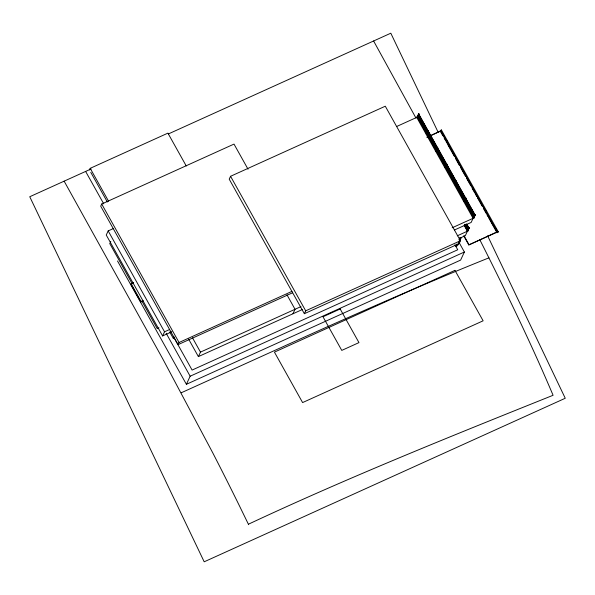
<?xml version="1.0" encoding="UTF-8"?>
<svg xmlns="http://www.w3.org/2000/svg" width="595" height="595" viewBox="0 0 595 595"><rect width="100%" height="100%" fill="white"/><g stroke="black" fill="none" stroke-linecap="round" stroke-linejoin="round"><path stroke-width="0.89" d="M89.451 169.947L90.202 168.333L167.916 133.131L186.265 165.99M248.033 169.196L234.006 144.094L101.708 204.018L100.704 206.167L178.046 344.654L292.651 292.747M113.229 228.621L108.178 230.905L106.252 235.032L162.606 335.937L171.858 331.742M109.659 243.95L110.789 241.525M143.298 300.802L140.77 301.948L130.907 284.291L133.689 282.61M140.77 301.948L142.703 300.646M230.555 176.291L229.216 179.169L304.35 313.699L459.087 243.615L460.433 240.737L385.292 106.208L230.555 176.291L305.696 310.828L304.35 313.699M162.606 335.937L164.532 331.802L169.582 329.518M169.716 331.965L173.316 338.406L174.045 336.829M178.046 344.654L179.05 342.504L291.974 291.357M188.615 339.105L198.388 356.606L200.478 352.114L300.958 306.603M117.513 260.982L186.391 384.303L190.155 376.219L464.383 252.012L458.946 242.277M292.948 313.773L295.038 309.281L286.924 294.756M416.872 117.074L418.806 113.645L417.534 117.304L416.872 117.074L417.831 116.672L473.947 217.153L473.516 217.346L417.4 116.865M418.806 113.645L417.534 117.304M417.102 117.498L419.044 114.069M426.265 133.89L426.987 133.072L426.265 133.89L426.496 134.314L427.225 133.488L426.496 134.314M428.199 130.469L427.879 131.346L428.437 130.885M488.852 218.179L496.966 232.712L497.918 232.281L498.201 231.671L441.378 129.933L440.144 130.974L442.851 135.816M427.463 137.244L440.977 130.84L497.167 232.095L483.638 207.878M441.096 130.543L441.378 129.933M435.659 150.706L436.38 149.888L436.321 150.937L435.659 150.706L436.611 150.304L436.321 150.937M437.593 147.285L437.273 148.162L437.831 147.701M435.89 151.13L436.187 150.498M445.045 167.522L445.774 166.704L445.714 167.753L445.045 167.522L446.005 167.121L445.714 167.753M446.986 164.101L446.666 164.986L447.217 164.517M445.283 167.946L445.573 167.314M454.439 184.338L455.16 183.52L455.108 184.569L454.439 184.338L455.398 183.937L455.108 184.569M456.38 180.917L456.06 181.802L456.61 181.334M454.677 184.762L454.967 184.13M463.832 201.155L464.554 200.337L464.494 201.385L463.832 201.155L464.792 200.753L464.494 201.385M465.766 197.733L465.446 198.618L466.004 198.15M464.07 201.579L464.36 200.954M457.005 243.935L455.859 246.397L457.577 245.616L461.4 237.42M458.916 239.837L460.061 237.383M467.112 231.083L469.046 227.654L467.774 231.306L467.112 231.083L469.046 227.654M396.672 126.49L416.731 117.401L473.085 218.305L471.158 222.433L454.446 230.005M473.226 217.978L475.16 214.55L473.888 218.201L473.226 217.978L475.16 214.55M464.249 225.564L467.402 231.217L465.305 235.702L459.392 238.387M467.35 231.507L469.284 228.078M473.456 218.395L475.398 214.966M464.383 252.012L460.619 260.097L186.391 384.303M463.84 236.066L468.793 244.947L497.331 231.738M496.966 232.712L497.256 232.102L440.434 130.364M248.963 523.957C348.685 477.294 450.921 436.239 553.082 395.281C530.688 342.378 505.542 290.702 479.659 239.435M91.057 168.965L29.75 196.737L204.197 561.799L565.25 398.263L487.632 235.828M168.4 133.935L390.803 33.201L438.017 132.001M426.794 137.267L440.977 130.84M130.907 284.291L133.436 283.146M158.947 327.852L157.266 328.618L141.907 301.13M173.316 338.406L174.342 337.938M474.951 214.996L474.52 215.189L418.404 114.716L418.835 114.515L474.966 215.159M452.193 227.766L473.085 218.305M457.265 235.806L467.402 231.217M198.388 356.606L302.245 309.564M305.696 310.828L460.433 240.737M468.793 244.947L498.201 231.671M181.326 392.737C283.361 346.647 385.01 299.568 488.934 257.843M446.503 140.234L447.403 141.848M457.778 160.419L458.678 162.033M472.661 187.068L473.561 188.682M485.736 210.481L486.643 212.095M495.211 227.439L497.918 232.281M440.813 131.198L482.738 206.264M444.205 138.241L445.105 139.855M446.012 141.469L446.912 143.083M447.812 144.697L454.126 156.002M455.48 158.426L459.541 165.693M460.894 168.117L465.402 176.187M466.755 178.612L470.816 185.878M472.17 188.303L474.87 193.144M475.777 194.758L476.677 196.38M477.577 197.994L482.091 206.063M483.438 208.488L486.145 213.33M487.052 214.951L487.952 216.565M418.382 113.846L418.612 114.262M426.697 133.696L426.927 134.12M473.657 217.777L473.888 218.201M466.74 224.025L468.927 227.922L468.496 228.123L466.316 224.218M466.659 224.203L468.838 228.108L468.406 228.302L466.227 224.397M468.622 227.848L468.853 228.272M465.803 224.315L468.421 229.001L467.99 229.201L465.372 224.516M465.721 224.501L468.339 229.179L467.908 229.38L465.29 224.694M464.866 224.613L467.915 230.079L467.491 230.272L464.873 225.594M464.784 224.798L467.834 230.258L467.402 230.458L464.353 224.992M467.544 230.89L467.774 231.306M464.003 235.709L468.964 244.59M454.922 244.709L457.741 249.759L192.103 370.068L173.866 337.41M192.483 337.796L200.478 352.114M90.202 168.333L108.558 201.192M90.79 172.349L107.353 202.003M85.628 171.427L103.731 203.847M101.708 204.018L179.05 342.504M166.139 333.222L190.155 376.219M108.178 230.905L164.532 331.802M110.298 244.53L131.978 283.339M131.153 283.755L141.015 301.412M64.134 181.163L162.576 358.525L212.631 452.602A1042.819 326.774 65.6 0 1 239.629 506.241L248.628 524.678M373.608 40.988L415.964 118.041M427.061 132.187L426.637 133.087L427.485 131.993L427.061 132.187M427.56 131.108L427.143 132.008L427.991 130.915L427.56 131.108M427.292 132.603L426.875 133.503L427.723 132.41L427.292 132.603M427.798 131.532L427.381 132.425L428.229 131.331L427.798 131.532M436.455 149.003L436.031 149.903L436.879 148.81L436.455 149.003M436.953 147.924L436.537 148.824L437.385 147.731L436.953 147.924M436.685 149.419L436.269 150.319L437.117 149.226L436.685 149.419M437.191 148.348L436.767 149.241L437.615 148.148L437.191 148.348M445.841 165.819L445.424 166.719L446.272 165.626L445.841 165.819M446.347 164.741L445.93 165.641L446.778 164.547L446.347 164.741M446.079 166.243L445.662 167.136L446.51 166.042L446.079 166.243M446.577 165.165L446.161 166.057L447.009 164.971L446.577 165.165M455.235 182.635L454.818 183.535L455.666 182.442L455.235 182.635M455.74 181.557L455.316 182.457L456.164 181.363L455.74 181.557M455.473 183.059L455.049 183.952L455.904 182.858L455.473 183.059M455.971 181.981L455.554 182.873L456.402 181.787L455.971 181.981M464.628 199.451L464.212 200.351L465.059 199.258L464.628 199.451M465.134 198.373L464.71 199.273L465.558 198.18L465.134 198.373M464.866 199.875L464.442 200.768L465.29 199.675L464.866 199.875M465.364 198.797L464.948 199.697L465.796 198.604L465.364 198.797M418.917 114.337L418.486 114.53L474.609 215.011L475.033 214.817L418.917 114.337M418.411 115.415L417.988 115.609L474.103 216.089L474.535 215.896L418.411 115.415M418.33 115.594L417.898 115.787L474.022 216.268L474.453 216.074L418.33 115.594M417.913 116.494L417.482 116.687L473.598 217.168L474.029 216.974L417.913 116.494M340.176 308.983L322.981 316.771L341.768 350.403L358.964 342.616L340.176 308.983M454.952 270.361L274.429 352.128L302.602 402.577L483.125 320.809L454.952 270.361"/></g></svg>
